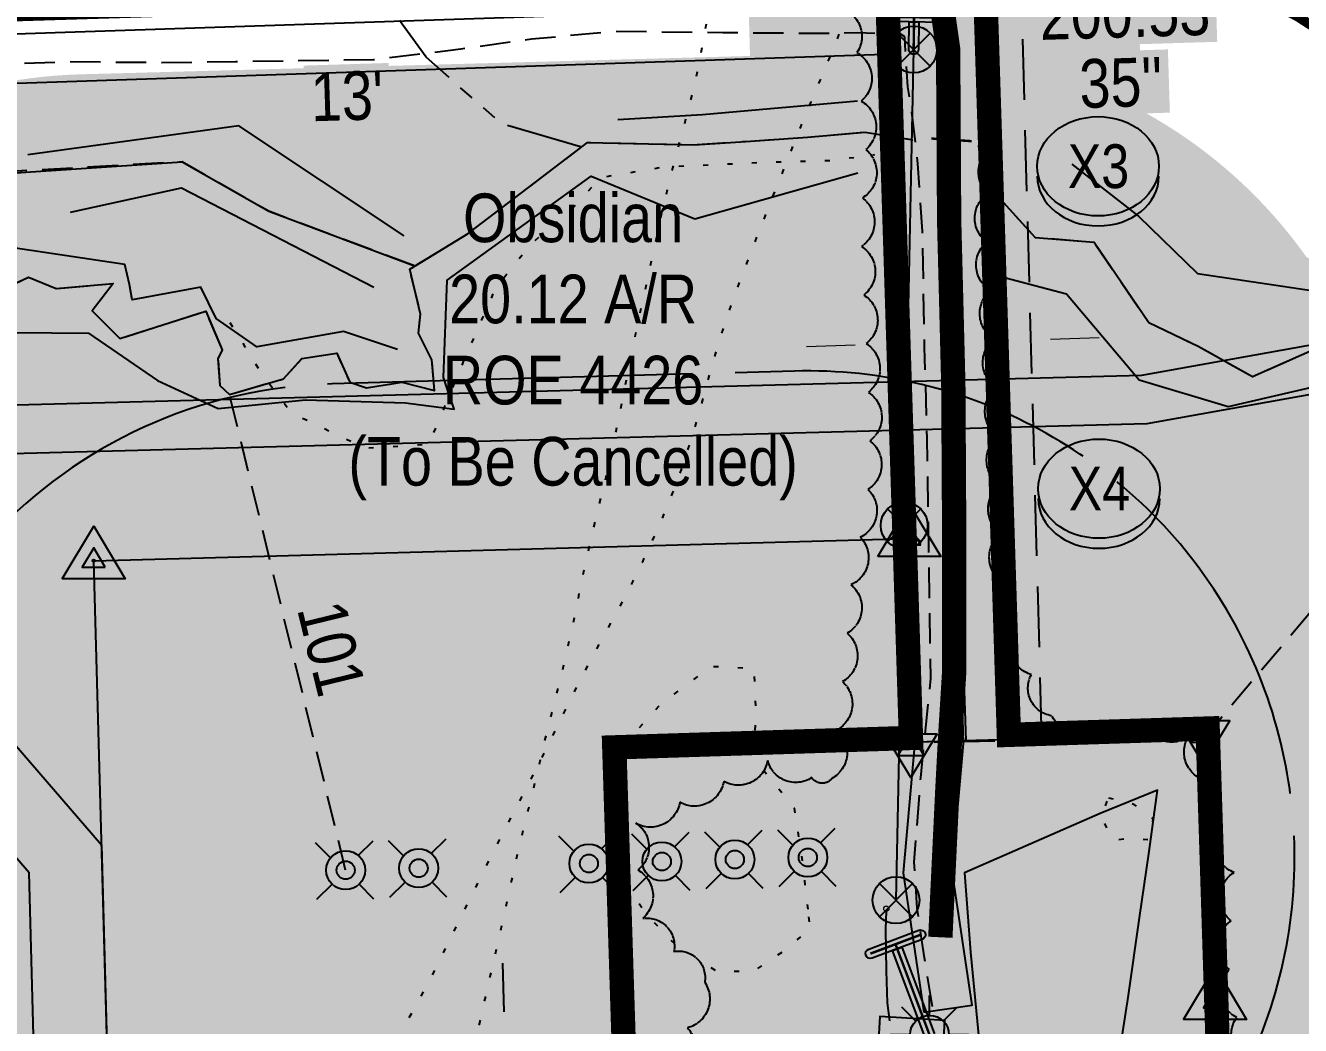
# Model space of a CAD drawing. Extents: x 647291 to 648963, y 5835206 to 5838613.
# Drawn here: x 648028.8 to 648290.7, y 5837483.9 to 5837689.3 of the extents above; entities that cross this region are included whole.
import ezdxf
from ezdxf.enums import TextEntityAlignment as Align

# ---------------------------------------------------------------- set-up
doc = ezdxf.new("R2010")
doc.units = 0
doc.header["$LTSCALE"] = 5
doc.header["$PDSIZE"] = 0.5
for name, pattern in [('0', [1, 1, 0]), ('CENTERLINEX3', [5, 2.5, -1, 0.5, -1]), ('foc-ACCESSROAD', [3.75, 2.5, -1.25]), ('foc-BUFFER', [16.75, 15, -1.75]), ('foc-DOT', [1, 0.2, -0.8]), ('foc-FLOWLINE', [3.75, 2.5, -1.25]), ('foc-TIELINE', [1.875, 1.25, -0.625]), ('foc-TOPO', [1, 0.2, -0.8]), ('foc-TOPO-ephemeral', [6.25, 3.125, -0.625, 0.625, -0.625, 0.625, -0.625]), ('UG_PIPE', [1.875, 1.25, -0.625])]:
    doc.linetypes.add(name, pattern=pattern)
doc.layers.get('Defpoints').update_dxf_attribs({"color": 9})
for name, color, linetype in [('AS-CABLE', 224, 'foc-CABLE'), ('AS-DRILL', 8, 'foc-DOT'), ('AS-FENCE', 48, 'foc-FENCE'), ('AS-PIPE-UG', 44, 'UG_PIPE'), ('AS-POWER', 104, 'foc-POWER'), ('AS-POWER-EXISTING-ANC', 72, 'Continuous'), ('AS-POWER-EXISTING-PP', 72, 'Continuous'), ('AS-ROADS', 254, 'Continuous'), ('AUX-BUFFER', 7, 'foc-BUFFER'), ('C-RW', 13, 'Continuous'), ('C-WS', 13, 'foc-ACCESSROAD'), ('C-WS-S', 8, 'Continuous'), ('F-EZE', 190, 'foc-FLOWLINE'), ('F-RW', 190, 'Continuous'), ('L-BD', 7, 'Continuous'), ('L-MON', 1, 'Continuous'), ('L-TIE', 7, 'foc-TIELINE'), ('P-BUFFER-H 30m', 51, 'Continuous'), ('P-CROSSINGS', 250, 'Continuous'), ('P-PROPOSED', 10, 'Continuous'), ('P-PROPOSED-H', 21, 'Continuous'), ('T-BUSH', 110, '0'), ('T-DRAW', 143, 'foc-TOPO-ephemeral'), ('T-LOW-AREA', 48, 'foc-TOPO'), ('T-TIE', 201, 'foc-TIELINE'), ('T-VEGETATION CHANGE', 104, 'foc-TOPO'), ('WATERCOURSE', 146, 'foc-TIELINE'), ('WATERCOURSE-BANKS', 144, 'Continuous')]:
    doc.layers.add(name, color=color, linetype=linetype)
for name, color, linetype, lineweight in [('AS-GENERAL', 48, 'Continuous', 18), ('C-AR-T', 13, 'Continuous', 9), ('T-TIE-T', 201, 'Continuous', 18)]:
    doc.layers.add(name, color=color, linetype=linetype, lineweight=lineweight)
doc.layers.add('AS-TRAPPER BOUNDARY', color=7, linetype='CENTERLINEX3', true_color=0xb85c00, transparency=0.6)
doc.styles.add('80CG', font='ARIALN.TTF', dxfattribs={"height": 10})
doc.styles.add('80L', font='ARIALN.TTF', dxfattribs={"height": 10})
doc.styles.add('Crossing', font='ARIALN.TTF', dxfattribs={"height": 10})
doc.styles.add('foc-LtypeFont', font='ARIALN.TTF', dxfattribs={"height": 7.349999999999999})
doc.linetypes.add('foc-CABLE', pattern='A,2,-1,["C",foc-LtypeFont,S=0.2,R=0,X=-0.625,Y=-0.75],-1.239999999999999,8', length=12.24)
doc.linetypes.add('foc-FENCE', pattern='A,10,-1,["X",foc-LtypeFont,S=0.2,R=0,X=-0.625,Y=-0.75],-1.239999999999999', length=12.24)
doc.linetypes.add('foc-POWER', pattern='A,6,-1,["P",foc-LtypeFont,S=0.2,R=0,X=-0.625,Y=-0.75],-1.239999999999999,4', length=12.24)
doc.linetypes.add('foc-TOPO-flowdirection-NOLINE', pattern='A,0,[">",foc-LtypeFont,S=0.3,R=0,X=0,Y=-0.945],-20,[">",foc-LtypeFont,S=0.3,R=0,X=0,Y=-0.945],0', length=20)
doc.dimstyles.new('Compass 5 000', dxfattribs={"dimscale": 5, "dimtxt": 9, "dimasz": 2, "dimexe": 0.2, "dimexo": 0.0625, "dimgap": 0.5, "dimtad": 0, "dimtih": 1, "dimtoh": 1, "dimzin": 0, "dimdsep": 46, "dimtxsty": '80CG', "dimcen": 0.1, "dimse1": 1, "dimse2": 1, "dimclrd": 256, "dimclrt": 256, "dimaunit": 1, "dimadec": 4, "dimazin": 0, "dimtfac": 0.06, "dimtofl": 0, "dimtmove": 0, "dimatfit": 1, "dimfxl": 0.2, "dimtolj": 1, "dimtzin": 0, "dimlwd": -1, "dimarcsym": 0})

# ---------------------------------------------------------------- blocks, each defined once
blk = doc.blocks.new('*D554')
at = {"layer": 'C-AR-T', "transparency": 16777216}
for p, q in [((648239.3169927583, 5837624.894316115), (648249.3119587306, 5837625.211578174)), ((648199.2136507959, 5837623.621348422), (648189.2152776157, 5837623.303978212))]:
    blk.add_line(p, q, dxfattribs=at)
for points in [[(648199.1607737863, 5837625.287176085), (648199.2665278055, 5837621.95552076), (648209.2086167681, 5837623.938610479)], [(648239.2641157487, 5837626.560143778), (648239.3698697679, 5837623.228488454), (648229.322026786, 5837624.577054058)]]:
    blk.add_solid(points, dxfattribs=at)
at = {"layer": 'Defpoints', "color": 0, "transparency": 16777216}
for p in [(648209.2086167681, 5837623.938610479), (648230.6258190223, 5837583.502621346), (648210.5124090044, 5837582.864177767)]:
    blk.add_point(p, dxfattribs=at)
at = {"layer": 'C-AR-T', "transparency": 16777216, "insert": (648141.2480197713, 5837623.303978213), "char_height": 10, "attachment_point": 5, "style": '80CG', "bg_fill": 1, "box_fill_scale": 1.1, "bg_fill_color": 51, "bg_fill_transparency": 0}
blk.add_mtext('\\A1;Obsidian\\P20.12 A/R\\PROE 4426\\P(To Be Cancelled)', dxfattribs=at)
blk = doc.blocks.new('*U524')
h = blk.add_hatch(color=255)
h.dxf.hatch_style = 1
edge = h.paths.add_edge_path()
edge.add_arc((1.099840746459354, -0.01871716933011297), 0.2, -90.97496960303079, 89.02503039696921, ccw=False)
edge.add_line((1.096437624762969, -0.2186882141409045), (-0.2033741665071758, -0.1965679231144074))
edge.add_line((-0.2033741665071757, -0.1965679231144074), (-1.103243868155738, -0.1812538754806786))
edge.add_arc((-1.099840746459354, 0.01871716933011297), 0.2, 89.02503039696921, 269.0250303969692, ccw=False)
edge.add_line((-1.096437624762969, 0.2186882141409045), (1.103243868155738, 0.1812538754806786))
h = blk.add_hatch(color=255)
h.dxf.hatch_style = 1
edge = h.paths.add_edge_path()
edge.add_arc((-0.0226065310250598, -1.328383769946282), 0.2, 179.0250303969693, 359.02503039696927, ccw=False)
edge.add_line((-0.2225775758358514, -1.324980648249898), (-0.2033741665071757, -0.1965679231144073))
edge.add_line((-0.2033741665071757, -0.1965679231144074), (0.1965679231144074, -0.2033741665071757))
edge.add_line((0.1965679231144074, -0.2033741665071757), (0.1773645137857318, -1.331786891642666))
at = {"color": 255}
blk.add_lwpolyline([(1.103243868155738, 0.1812538754806786, -0.9999999999999999), (1.096437624762969, -0.2186882141409045), (-0.2033741665071757, -0.1965679231144074), (-1.103243868155738, -0.1812538754806786, -0.9999999999999999), (-1.096437624762969, 0.2186882141409045)], format="xyb", close=True, dxfattribs=at)
at = {"color": 72, "const_width": 0.1, "flags": 128}
for points in [[(1.099840746459354, -0.01871716933011297), (-1.099840746459354, 0.01871716933011297)], [(-0.0226065310250598, -1.328383769946282), (0, 0)]]:
    blk.add_lwpolyline(points, dxfattribs=at)
at = {"color": 255, "flags": 128}
blk.add_lwpolyline([(0.1773645137857318, -1.331786891642666, -0.9999999999999999), (-0.2225775758358514, -1.324980648249898), (-0.2033741665071757, -0.1965679231144074), (0.1965679231144074, -0.2033741665071757)], format="xyb", close=True, dxfattribs=at)
blk = doc.blocks.new('*U525')
h = blk.add_hatch(color=255)
h.dxf.hatch_style = 1
edge = h.paths.add_edge_path()
edge.add_arc((1.029780195503545, 0.386720504949868), 0.2000000000000001, -69.41698794658402, 110.5830120534161, ccw=False)
edge.add_line((1.100093014585339, 0.1994877421310416), (-0.1169199437370321, -0.2575455819006206))
edge.add_line((-0.1169199437370322, -0.2575455819006205), (-0.9594673764217508, -0.5739532677686944))
edge.add_arc((-1.029780195503545, -0.386720504949868), 0.2000000000000001, 110.5830120534161, 290.58301205341604, ccw=False)
edge.add_line((-1.100093014585339, -0.1994877421310416), (0.9594673764217507, 0.5739532677686944))
h = blk.add_hatch(color=255)
h.dxf.hatch_style = 1
edge = h.paths.add_edge_path()
edge.add_arc((1.39920422947036, -3.725876405648982), 0.2000000000000001, -159.41698794658396, 20.583012053415985, ccw=False)
edge.add_line((1.211971466651533, -3.796189224730777), (-0.1169199437370321, -0.2575455819006205))
edge.add_line((-0.1169199437370322, -0.2575455819006205), (0.2575455819006205, -0.1169199437370322))
edge.add_line((0.2575455819006205, -0.1169199437370322), (1.586436992289186, -3.655563586567188))
at = {"color": 255}
blk.add_lwpolyline([(0.9594673764217508, 0.5739532677686944, -0.9999999999999999), (1.100093014585339, 0.1994877421310416), (-0.1169199437370322, -0.2575455819006205), (-0.9594673764217508, -0.5739532677686944, -0.9999999999999999), (-1.100093014585339, -0.1994877421310416)], format="xyb", close=True, dxfattribs=at)
at = {"color": 72, "const_width": 0.1, "flags": 128}
for points in [[(1.029780195503545, 0.386720504949868), (-1.029780195503545, -0.386720504949868)], [(1.39920422947036, -3.725876405648982), (0, 0)]]:
    blk.add_lwpolyline(points, dxfattribs=at)
at = {"color": 255, "flags": 128}
blk.add_lwpolyline([(1.586436992289186, -3.655563586567188, -0.9999999999999999), (1.211971466651533, -3.796189224730777), (-0.1169199437370322, -0.2575455819006205), (0.2575455819006205, -0.1169199437370322)], format="xyb", close=True, dxfattribs=at)
blk = doc.blocks.new('xing2')
h = blk.add_hatch(color=50)
h.dxf.hatch_style = 1
edge = h.paths.add_edge_path()
edge.add_ellipse((0, 0), major_axis=(-12.5, 0), ratio=0.8162973455633619, start_angle=0, end_angle=360)
h = blk.add_hatch(color=250)
h.dxf.hatch_style = 1
edge = h.paths.add_edge_path()
edge.add_ellipse((0, -2.047489049626165), major_axis=(-12.5, 0), ratio=0.8162973455633619, start_angle=0, end_angle=180)
edge.add_line((12.5, -2.047489049626165), (12.5, 0))
edge.add_ellipse((0, 0), major_axis=(-12.5, 0), ratio=0.8162973455633619, start_angle=0, end_angle=180, ccw=False)
edge.add_line((-12.5, 0), (-12.5, -2.047489049626165))
at = {"color": 250}
blk.add_ellipse((0, 0), major_axis=(-12.5, 0), ratio=0.8162973455633619, dxfattribs=at)
blk.add_ellipse((0, -2.047489049626165), major_axis=(-12.5, 0), ratio=0.8162973455633619, start_param=0, end_param=3.141592653589793, dxfattribs=at)
at = {"color": 250, "style": 'Crossing'}
blk.add_attdef('CROSSING', text='', height=9, dxfattribs=at).set_placement((0.08916442567715421, 0.0199513138486509), align=Align.MIDDLE_CENTER)
at = {"color": 250, "style": 'Crossing', "flags": 1}
for tag, p in [('OWNER', (0.08916442567715421, -12.49201765665748)), ('DESCRIPTION', (0.08916442567715421, -25.770021277247)), ('LOCATION', (0.08916442567715421, -39.30337514164421)), ('DWG_REF', (0.08916442567715421, -52.83672900604233))]:
    blk.add_attdef(tag, text='', height=9, dxfattribs=at).set_placement(p, align=Align.MIDDLE_CENTER)
blk = doc.blocks.new('GAS')
h = blk.add_hatch(color=255)
h.dxf.hatch_style = 1
edge = h.paths.add_edge_path()
edge.add_arc((0, 0), 0.9, 0, 360)
for p, q in [((0, 0.8077887887338874), (0, 1.615577579286764)), ((-0.5711929310346023, 0.5711929297831376), (-1.142385862069204, 1.142385861385264)), ((0.5711929310309642, 0.5711929297831376), (1.142385862065566, 1.142385861385264)), ((-0.8077887898725749, 0), (-1.615577579628734, 0)), ((1.615577579625096, 0), (0.8077887898689368, 0)), ((-0.5711929310346023, -0.5711929316021271), (-1.142385862069204, -1.142385863204253)), ((0, -0.8077887905528768), (0, -1.615577581105753)), ((1.142385862065566, -1.142385863204253), (0.5711929310309642, -0.5711929316021271))]:
    blk.add_line(p, q)
blk.add_circle((0, 0), 0.8000000000000003)
blk = doc.blocks.new('WC')
at = {"layer": 'L-MON'}
h = blk.add_hatch(color=255, dxfattribs=at)
h.dxf.hatch_style = 1
edge = h.paths.add_edge_path()
edge.add_arc((1e-16, -3.47e-14), 0.9, 0, 360)
at = {"layer": 'L-MON', "color": 240, "flags": 128}
for points in [[(-0.6221317521915455, 0.5029434191984639), (-1.231742929986921, 1.120400313844549)], [(0.5200624085104745, 0.6078939802747209), (1.126191209577769, 1.206321004927269)], [(-1.178786742863962, -1.184577638598091), (-0.5588098224687501, -0.5724784557627332)], [(1.15915571353878, -1.184577638598091), (0.5567817565693919, -0.5744511080601575)]]:
    blk.add_lwpolyline(points, dxfattribs=at)
at = {"layer": 'L-MON', "color": 240}
for radius in [0.8, 0.3730220647719884]:
    blk.add_circle((1e-16, -3.47e-14), radius, dxfattribs=at)
blk = doc.blocks.new('TRIA')
blk.add_hatch(color=255).paths.add_polyline_path([(-0.0414550714867801, 1.521379340009161), (-1.474693147280959, -0.867350786313807), (1.391783004306489, -0.867350786313807)])
blk = doc.blocks.new('Hybrid_EC')
at = {"color": 251}
for points in [[(-1.295999999999913, -0.7402857726185303), (-4.440892098500626e-16, 1.419714227381483), (1.295999999999912, -0.7402857726185303)], [(0.471380962103057, -0.2600000000000027), (5.551115123125783e-17, 0.525634936838484), (-0.4713809621030571, -0.2600000000000023)]]:
    blk.add_lwpolyline(points, close=True, dxfattribs=at)
at = {"layer": 'Defpoints'}
blk.add_circle((0, 0), 0.05, dxfattribs=at)
at = {"xscale": 1.2, "yscale": 1.2, "zscale": 1.2}
blk.add_blockref('TRIA', (0.04974608578413564, 0.06053517095805139), dxfattribs=at)
blk = doc.blocks.new('Hybrid_RC')
at = {"color": 13}
for points in [[(0.914179714052807, 0.3305968547447452), (-0.1658202859471204, -1.469403145255266), (-1.245820285947048, 0.3305968547447454)], [(-0.1658202859471202, 0.3305968547447453), (0.3741797140528433, -0.5694031452552605), (-0.7058202859470839, -0.5694031452552604)]]:
    blk.add_lwpolyline(points, close=True, dxfattribs=at)
at = {"rotation": 180}
blk.add_blockref('TRIA', (-0.2072753574339003, -0.336753931569073), dxfattribs=at)
blk = doc.blocks.new('*D576')
at = {"layer": 'C-RW', "transparency": 16777216}
for p, q in [((648127.079276473, 5837486.673042724), (648126.8049606974, 5837496.669279559)), ((648128.0400533451, 5837451.661738183), (648130.136678475, 5837375.259419341)), ((648130.136678475, 5837375.259419341), (648140.136678475, 5837375.259419341))]:
    blk.add_line(p, q, dxfattribs=at)
for points in [[(648128.7453159455, 5837486.71876202), (648125.4132370006, 5837486.627323428), (648127.3535922486, 5837476.676805889)], [(648129.7060928176, 5837451.707457479), (648126.3740138728, 5837451.616018888), (648127.7657375695, 5837461.657975018)]]:
    blk.add_solid(points, dxfattribs=at)
at = {"layer": 'Defpoints', "color": 0, "transparency": 16777216}
for p in [(648115.3115648287, 5837476.346349724), (648127.3535922486, 5837476.676805889), (648115.7237101498, 5837461.327518852)]:
    blk.add_point(p, dxfattribs=at)
at = {"layer": 'C-RW', "transparency": 16777216, "insert": (648179.2226266332, 5837375.259419341), "char_height": 10, "attachment_point": 5, "style": '80CG', "bg_fill": 1, "box_fill_scale": 1.1, "bg_fill_color": 51, "bg_fill_transparency": 0}
blk.add_mtext('\\A1;Obsidian \\P15.00 P/L R/W\\PPLA ______', dxfattribs=at)
blk = doc.blocks.new('POWERPOLE')
h = blk.add_hatch(color=255)
edge = h.paths.add_edge_path()
edge.add_arc((0, 0), 0.9600000000000002, 0, 360)
at = {"linetype": 'Continuous'}
for p, q in [((0.678822509938982, -0.678822509938982), (-0.678822509938982, 0.678822509938982)), ((-0.678822509938982, -0.678822509938982), (0.678822509938982, 0.678822509938982))]:
    blk.add_line(p, q, dxfattribs=at)
blk.add_circle((0, 0), 0.9600000000000002, dxfattribs=at)

msp = doc.modelspace()

# ---------------------------------------------------------------- hatches: boundary and pattern name
at = {"layer": 'P-BUFFER-H 30m'}
h = msp.add_hatch(color=256, dxfattribs=at)
h.dxf.hatch_style = 1
h.paths.add_polyline_path([(648372.6065241949, 5837507.726293475), (648371.5413259012, 5837546.535086865, 0.3477084386810926), (648291.941884762, 5837641.673483752, 0.1149714164174046), (648258.0229283222, 5837671.813810515), (648257.24368343, 5837700.204349802, 0.4152407393286234), (648226.3356720201, 5837729.358450581), (648206.2311789606, 5837728.736094601, 0.4131871309369993), (648177.1791057801, 5837697.936248771), (648177.5870355079, 5837683.073982641), (648040.0386014575, 5837679.298643479, 0.4142135623603012), (647942.8480355786, 5837576.622260747), (647946.1395256885, 5837456.70209157, 0.4142119704913927), (648048.8153652864, 5837359.511510774), (648072.0179963394, 5837360.148235164, 0.2483282664639007), (648155.8555530279, 5837318.675488494), (648277.6903516577, 5837322.01787641, 0.3314183029716994), (648371.4754427158, 5837395.935434811, 0.1010722180018452), (648381.8180686648, 5837434.583978147), (648383.0389881303, 5837454.901445383, 0.1023539394546149), (648377.2272479568, 5837494.987740974)])
h.paths.add_polyline_path([(648283.2478916668, 5837460.898102879), (648282.0269722004, 5837440.580635639), (648274.6750563676, 5837431.924748653), (648274.9487986284, 5837421.951387907), (648153.1140000001, 5837418.608999992), (648151.9329999989, 5837462.349999991), (648046.073, 5837459.444999992), (648042.7815098901, 5837579.365169174), (648210.3099862261, 5837583.963380857), (648207.1591480736, 5837698.759121297), (648227.2636411366, 5837699.381477278), (648231.564321172, 5837542.693089887), (648271.6078515903, 5837543.79217844), (648273.116451224, 5837488.828767568)], flags=16)
at = {"layer": 'P-PROPOSED-H'}
h = msp.add_hatch(color=256, dxfattribs=at)
h.dxf.hatch_style = 1
h.paths.add_polyline_path([(648231.564321172, 5837542.693089886), (648227.2636411366, 5837699.381477278), (648207.1591480736, 5837698.759121297), (648211.4578934021, 5837542.141221849)])
h = msp.add_hatch(color=256, dxfattribs=at)
h.dxf.hatch_style = 1
h.paths.add_polyline_path([(648210.3099862252, 5837583.963380857), (648211.4578934021, 5837542.141221849), (648271.6078515903, 5837543.79217844), (648273.116451224, 5837488.828767568), (648283.2478916668, 5837460.898102879), (648282.0269722004, 5837440.580635639), (648274.6750563676, 5837431.924748653), (648274.9487986284, 5837421.951387907), (648153.1140000001, 5837418.608999992), (648151.9329999989, 5837462.349999991), (648046.073, 5837459.444999992), (648042.7815098901, 5837579.365169174)])

# ---------------------------------------------------------------- linework, layer by layer
at = {"layer": 'AS-CABLE', "flags": 128}
msp.add_lwpolyline([(648205.5600000003, 5837507.336000002), (648205.4269999872, 5837503.669999966), (648205.555, 5837495.071), (648205.7830000003, 5837488.555000002), (648206.271, 5837484.827000001)], dxfattribs=at)
at = {"layer": 'AS-DRILL', "flags": 128}
for points in [[(648105.022552928, 5837411.657903118), (648106.8251367254, 5837410.942405504), (648106.8882907765, 5837412.154896842), (648106.2536996566, 5837415.257035489), (648105.1962527224, 5837416.145358543), (648103.8420766261, 5837415.603921549), (648103.8214543278, 5837415.623331402), (648103.8214543278, 5837415.623331402), (648103.828728551, 5837415.713496705), (648103.9026345786, 5837415.91589181), (648104.0725231752, 5837416.251223647), (648104.2986715356, 5837416.70826602), (648104.5397301118, 5837417.335965212), (648104.8362062388, 5837418.115293337), (648105.1799125893, 5837418.986113139), (648105.5693305997, 5837419.998359716), (648105.9926271933, 5837421.211784197), (648106.4710299405, 5837422.587069438), (648107.0151610237, 5837424.104278809), (648107.6053753927, 5837425.752907734), (648108.23122322, 5837427.542768294), (648108.8540977229, 5837429.432612412), (648109.4536167526, 5837431.431727379), (648110.0179438291, 5837433.599975896), (648110.5874846737, 5837435.928345275), (648111.1838693825, 5837438.357605025), (648111.8063909563, 5837440.917677917), (648112.4258070184, 5837443.577618961), (648113.1106358683, 5837446.389827176), (648113.8866528564, 5837449.494789144), (648114.6601659211, 5837452.679823307), (648115.4664126331, 5837456.10585233), (648116.2883456098, 5837459.672506566), (648117.1564277725, 5837463.37058263), (648118.0089867224, 5837466.918131678), (648118.9608417342, 5837470.818903637), (648119.9117851368, 5837474.749592481), (648120.7949395276, 5837478.608313026), (648121.6574769227, 5837482.486221123), (648122.5211559933, 5837486.324312743), (648123.357989582, 5837490.061514171), (648124.2305254645, 5837493.939838488), (648125.0942708021, 5837497.777821534), (648126.8714142776, 5837505.465428279), (648128.5474062643, 5837513.189922473), (648130.2900249831, 5837521.02653634), (648131.2150128586, 5837524.826421137), (648132.1426680218, 5837528.536331788), (648133.0684982978, 5837532.306187101), (648133.973400526, 5837536.1054617), (648134.8686666357, 5837539.894425024), (648135.7830342206, 5837543.713913779), (648136.7382685591, 5837547.504701582), (648137.7215587758, 5837551.356454109), (648138.7295318925, 5837555.388957352), (648139.6886208538, 5837559.379899803), (648140.536344373, 5837563.08738166), (648141.3782849973, 5837566.984928485), (648142.1623198796, 5837570.810473172), (648142.9715722185, 5837574.796970218), (648144.680539652, 5837582.752568391), (648146.5703234088, 5837590.683723582), (648147.5259128753, 5837594.464395549), (648148.4686829114, 5837598.334956038), (648149.294554435, 5837602.101775428), (648150.0771205405, 5837605.977370114), (648150.869085984, 5837609.873176669), (648151.6803827069, 5837613.789720002), (648152.4683901262, 5837617.815536151), (648154.0477463632, 5837625.757178259), (648155.7849345733, 5837633.773641163), (648157.5441892231, 5837641.720757985), (648159.1813906325, 5837649.404237552), (648161.0708832432, 5837657.345300045), (648162.0448668711, 5837661.176628802), (648163.0488675846, 5837665.008871078), (648164.0653021187, 5837668.761566351), (648165.0620268846, 5837672.503643762), (648166.000539534, 5837676.183839176), (648166.8271240323, 5837679.930647985), (648167.5073286388, 5837683.553003777), (648168.1860094073, 5837687.225406017), (648168.8950155091, 5837690.888601302), (648169.6642235476, 5837694.54372112), (648170.469228228, 5837698.009800844), (648171.4689823788, 5837701.6518984), (648172.5597042004, 5837705.266708586), (648173.7638427322, 5837709.095024949), (648174.9189937592, 5837712.891907105), (648176.026213375, 5837716.947367689), (648177.0698069548, 5837721.121115065), (648178.1425776618, 5837725.325583512), (648179.2588800906, 5837729.411488458), (648180.3461466774, 5837733.466343376), (648181.3058964862, 5837737.4373929), (648182.2501663927, 5837741.587971457), (648183.1465966711, 5837745.667187383), (648184.0221026619, 5837749.775711237), (648184.8810092256, 5837753.773637803), (648185.644482706, 5837757.618605264), (648186.3179676533, 5837761.460834656), (648186.9576122185, 5837765.432163998), (648187.5599690604, 5837769.312303547), (648188.1156133153, 5837773.410984159), (648188.5879928587, 5837777.61733504), (648189.0770003637, 5837781.604118258), (648189.7723499392, 5837785.717180353), (648190.6488219486, 5837789.795680108), (648191.6273458387, 5837793.807267199), (648192.6076920233, 5837797.758910164), (648192.7028441433, 5837798.142917499)], [(648106.6961059181, 5837401.133692613), (648106.6961059181, 5837401.133692613), (648106.6509110616, 5837401.302410514), (648106.0912986114, 5837403.256369481), (648105.3701943837, 5837405.255398963), (648104.6103963477, 5837406.552846141), (648102.4178092871, 5837409.237480017), (648099.2773490062, 5837412.82367829), (648096.0451413003, 5837416.467199541), (648092.9570877845, 5837419.974958209), (648089.3717400627, 5837423.387561054), (648086.7372594806, 5837425.468563162), (648082.9892792142, 5837427.975783594), (648082.601897656, 5837428.214134361), (648082.2838195511, 5837428.474629319), (648082.0829517839, 5837428.828743329), (648082.0577490164, 5837429.328234924), (648082.2170074021, 5837430.013222974), (648082.5118934688, 5837430.842705261), (648082.8940437825, 5837431.764673496), (648083.3131776276, 5837432.7879514), (648083.7701471178, 5837433.882286635), (648084.2655540934, 5837435.027883353), (648084.819415378, 5837436.225238621), (648085.4507637804, 5837437.504986713), (648086.120918041, 5837438.826100272), (648086.8283699546, 5837440.238180772), (648087.5923822667, 5837441.762073359), (648088.4030157186, 5837443.39747609), (648089.2209872308, 5837445.123157441), (648090.0755763665, 5837446.959933413), (648090.9657989758, 5837448.937941059), (648091.9124832845, 5837451.037665208), (648092.8581860606, 5837453.167415293), (648093.8220143694, 5837455.357605224), (648094.7716417088, 5837457.687622739), (648095.7451435218, 5837460.218402937), (648096.7920119669, 5837462.971487818), (648097.9335757035, 5837465.897544583), (648099.202356976, 5837468.917414114), (648100.6104825609, 5837471.961669855), (648102.1464304392, 5837475.079831247), (648103.8080730408, 5837478.341852224), (648105.5750280275, 5837481.757020217), (648107.4786575282, 5837485.286548994), (648109.4797835273, 5837488.89908044), (648111.5172869426, 5837492.632718748), (648113.5286250247, 5837496.565710115), (648115.5445647821, 5837500.678841853), (648117.6076624354, 5837504.883464089), (648119.803857275, 5837509.322227465), (648122.0562348985, 5837513.882811625), (648124.3283843646, 5837518.454016926), (648126.6131404741, 5837522.935440257), (648128.9107636324, 5837527.327423505), (648131.169814154, 5837531.668030933), (648133.4083736865, 5837536.028053421), (648135.6062939401, 5837540.406878024), (648137.8105698394, 5837544.905896884), (648140.0526686511, 5837549.476197197), (648142.3454043885, 5837554.028001926), (648144.6317793104, 5837558.459503517), (648146.9423510191, 5837562.751705753), (648149.2557229579, 5837566.953939089), (648151.4815325475, 5837571.073473128), (648153.5588955691, 5837575.138511416), (648155.5473097576, 5837579.170900533), (648157.4832590412, 5837583.281620158), (648159.364916399, 5837587.53072581), (648161.1830162447, 5837591.898009805), (648162.9063246498, 5837596.422484652), (648164.5069506866, 5837601.033283264), (648165.9493657433, 5837605.579158266), (648167.2462731538, 5837609.980681387), (648168.424322856, 5837614.338403607), (648169.6115238114, 5837618.726682802), (648170.8874363803, 5837623.157401598), (648172.3105656275, 5837627.68276668), (648173.9010963978, 5837632.29326249), (648175.6195777818, 5837636.977670367), (648177.407896973, 5837641.664203856), (648179.2071999696, 5837646.32101698), (648181.0168100607, 5837650.968125897), (648182.8563676823, 5837655.616147076), (648184.7078159607, 5837660.204642335), (648186.5109888475, 5837664.731558384), (648188.3048319505, 5837669.238043036), (648190.1508279723, 5837673.676208341), (648191.9991859694, 5837678.034409648), (648193.8100162925, 5837682.311432875), (648195.5027277555, 5837686.524862636), (648197.0255330878, 5837690.733122926), (648198.3969289486, 5837694.986646279), (648199.7000961188, 5837699.178316641), (648202.5587541739, 5837708.149299224)]]:
    msp.add_lwpolyline(points, dxfattribs=at)
at = {"layer": 'AS-FENCE', "flags": 128}
for points in [[(648225.7709999871, 5837469.158000002), (648226.225, 5837461.348999898), (648238.8359999872, 5837465.225000001), (648250.694, 5837469.387000002), (648252.1069999872, 5837470.120999898), (648252.446, 5837471.542000002), (648255.253, 5837489.653999898), (648257.5579999891, 5837506.002999897), (648259.556, 5837519.623), (648261.285, 5837532.233), (648249.5299999872, 5837527.400000002), (648236.3699999894, 5837521.692000002), (648221.6159999872, 5837515.216000002), (648222.849, 5837498.939999955)], [(648217.2439999871, 5837478.918000001), (648217.6170000002, 5837484.899), (648204.2679999872, 5837485.727), (648203.8850000002, 5837479.679999897)]]:
    msp.add_lwpolyline(points, close=True, dxfattribs=at)
at = {"layer": 'AS-GENERAL', "const_width": 0.4998555499999631, "flags": 128}
msp.add_lwpolyline([(648223.1290000002, 5837665.569), (648214.8329999872, 5837666.111999897)], dxfattribs=at)
at = {"layer": 'AS-GENERAL'}
msp.add_circle((648205.5800000002, 5837507.871000002), 0.5353737013054851, dxfattribs=at)
at = {"layer": 'AS-PIPE-UG', "flags": 128}
msp.add_lwpolyline([(648215.0619999872, 5837487.753999897), (648213.4140000002, 5837497.764000002), (648211.92, 5837507.981), (648211.3010000002, 5837517.409000002), (648212.6520000002, 5837534.780000002), (648214.7310000003, 5837555.195000002), (648213.979, 5837604.623000002), (648213.4619999873, 5837623.234), (648213.0070000002, 5837647.034), (648212.0469999872, 5837660.965), (648210.8540000003, 5837671.546999898), (648210.0339999872, 5837676.742), (648209.5430000002, 5837683.389999971), (648209.363, 5837687.023), (648208.436, 5837687.653), (648207.316, 5837687.735999897), (648205.8229999872, 5837687.673), (648203.542, 5837687.686000002), (648199.668, 5837687.803999897), (648191.225, 5837687.663999897), (648172.0230000003, 5837687.853000002), (648149.9130000002, 5837688.091000002), (648132.7130000002, 5837686.512), (648118.1729999871, 5837684.452), (648100.2319999872, 5837682.279), (648071.9350000003, 5837681.854999898), (648056.77, 5837681.668000001), (648037.3209999872, 5837681.847999898), (648020.263, 5837681.271999897), (647988.3830000003, 5837680.658), (647966.7830000003, 5837679.898000002), (647950.1549999872, 5837679.613999898), (647926.744, 5837678.927000002)], dxfattribs=at)
at = {"layer": 'AS-POWER', "flags": 128}
msp.add_lwpolyline([(647925.9029999872, 5837707.077), (648062.619, 5837710.779999898), (648211.21, 5837715.570999898), (648211.1920000003, 5837684.400000002), (648207.565, 5837509.621000002)], dxfattribs=at)
at = {"layer": 'AS-ROADS', "const_width": 4.998555499999692, "flags": 128}
msp.add_lwpolyline([(648216.682, 5837501.997999948), (648218.1270000002, 5837532.373999897), (648218.6880000002, 5837542.942000002), (648219.533, 5837556.594000001), (648219.534, 5837584.147000002), (648219.3479999923, 5837615.535999898), (648218.4919999872, 5837649.292), (648218.2799999937, 5837684.503), (648216.6769999872, 5837695.751), (648207.2339999872, 5837704.991000002), (648199.1810000002, 5837707.782), (648174.7340000003, 5837707.805000002), (648149.6339999872, 5837706.927999898), (648140.3119999872, 5837706.488999898), (648113.5919999871, 5837705.626999898), (648083.7799999872, 5837704.590000002), (648049.2799999872, 5837703.793000001), (648010.955, 5837702.834), (647983.2879999871, 5837702.050000002), (647951.522, 5837701.093000002), (647923.8419999871, 5837700.511)], dxfattribs=at)
at = {"layer": 'AS-TRAPPER BOUNDARY', "color": 52, "true_color": 0xbadd22, "const_width": 4.998529999999908, "flags": 128}
msp.add_lwpolyline([(647627.8628365952, 5836713.762184262), (647625.5463621543, 5836813.740747051), (647607.2899646839, 5837600.036695024), (647605.9801104567, 5837664.418876943), (647605.7467233735, 5837674.479785452), (647605.6263849188, 5837679.660600087), (648011.9485603475, 5837692.222611032), (648111.8084892743, 5837695.30772519), (648205.7121124098, 5837698.492452545), (648205.8762247137, 5837693.315760673), (648206.1959230448, 5837683.254538469), (648210.649483815, 5837542.950373861), (648149.7120915741, 5837541.01582326), (648152.1916712738, 5837462.903719717), (648153.5809756467, 5837419.140353383), (648167.6452509591, 5837419.586715464), (648275.4572684766, 5837423.008612018), (648271.5882872128, 5837544.88492998), (648236.764486164, 5837543.778911564), (648230.7630026155, 5837543.588337486), (648225.8258949165, 5837699.114617397), (648507.1036873476, 5837707.571467085)], dxfattribs=at)
at = {"layer": 'AUX-BUFFER', "color": 251, "linetype": 'foc-BUFFER', "const_width": 1.999422199999992, "flags": 128}
msp.add_lwpolyline([(648332.8831001027, 5837379.068393933, 0.2022776287062884), (648389.335236919, 5837523.86957892, 0.4142135623730951), (648183.9835281486, 5837718.251827041), (648089.0467133912, 5837715.64658013, 0.4142135623730949), (647894.6644652764, 5837510.294871366, 0.414213562373095), (648100.0161740468, 5837315.91262325), (648194.9529888036, 5837318.517870156, 0.05400237833935767), (648237.6230577901, 5837324.328138736, 0.05400237833935767)], format="xyb", dxfattribs=at)
at = {"layer": 'AUX-BUFFER', "color": 251, "linetype": 'foc-BUFFER', "flags": 128}
msp.add_lwpolyline([(648192.2106236396, 5837418.451359377, 0.9999999999999999), (648186.7258933126, 5837618.31833782), (648091.7890785552, 5837615.713090914, 0.9999999999999999), (648097.2738088828, 5837415.846112471)], format="xyb", close=True, dxfattribs=at)
at = {"layer": 'C-RW'}
msp.add_lwpolyline([(648207.2802750259, 5837683.520053994), (648206.9438987905, 5837693.571520755), (647606.8206428015, 5837673.488163153), (647607.0503044258, 5837663.433125147)], close=True, dxfattribs=at)
at = {"layer": 'C-RW', "flags": 128}
for points in [[(648012.4494984337, 5837693.641306444), (648016.8737584039, 5837552.836692424), (648044.3842569065, 5837520.983844653), (648049.3537465179, 5837334.357541689), (648091.7952781545, 5837118.215480573), (648121.3371733081, 5836928.64333641), (648194.9332138527, 5836808.732879776), (648177.6424951827, 5836808.237373549), (648106.9834433731, 5836923.362577372), (648077.0238203872, 5837115.615306525), (648034.3968558003, 5837332.70172238), (648029.5363970438, 5837515.233434971), (648002.0523382252, 5837547.055669636), (647997.4614800996, 5837693.1623658)], [(648206.9438987906, 5837693.571520755), (648212.0110809556, 5837542.155909893), (648222.0046108342, 5837542.430151326), (648216.9354164373, 5837693.905890707)]]:
    msp.add_lwpolyline(points, close=True, dxfattribs=at)
at = {"layer": 'C-RW'}
msp.add_lwpolyline([(648213.3200822388, 5837486.589333424), (648223.2092713426, 5837488.073900302), (648219.0839741977, 5837515.553863607), (648221.4703392299, 5837541.824988892), (648217.2980253779, 5837693.836560039), (648207.3017900356, 5837693.562189921), (648211.4578934021, 5837542.141221849), (648209.0160820477, 5837515.259696567), (648213.3200822388, 5837486.589333424)], dxfattribs=at)
at = {"layer": 'C-WS', "flags": 128}
msp.add_lwpolyline([(648153.1333231489, 5837418.60948022), (648149.7897941848, 5837540.449747872), (648271.6369488311, 5837543.47792259), (648274.980477819, 5837421.63765494)], close=True, dxfattribs=at)
at = {"layer": 'F-EZE'}
msp.add_lwpolyline([(648227.266597257, 5837699.381568803), (648231.5664424453, 5837542.692546254), (648237.5624517982, 5837542.85708817), (648233.2620288744, 5837699.567163769)], close=True, dxfattribs=at)
at = {"layer": 'F-RW', "flags": 128}
msp.add_lwpolyline([(648509.2586359319, 5837616.102810024), (648397.5260000003, 5837632.296), (648259.1080000002, 5837607.477000007), (647608.7400388849, 5837590.302926732), (647608.5065977761, 5837600.357361753), (648258.0819311672, 5837617.510504443), (648397.3553868831, 5837642.48289168), (648509.0184009457, 5837626.299791864)], dxfattribs=at)
at = {"layer": 'L-TIE'}
msp.add_line((648407.5360000002, 5837704.962), (648271.6094183337, 5837543.791401771), dxfattribs=at)
at = {"layer": 'P-PROPOSED', "flags": 128}
for points in [[(648231.564321172, 5837542.693089886), (648227.2636411366, 5837699.381477278), (648207.1591480736, 5837698.759121297), (648211.4578934021, 5837542.141221849)], [(648210.3099862252, 5837583.963380857), (648211.4578934021, 5837542.141221849), (648271.6078515903, 5837543.79217844), (648273.116451224, 5837488.828767568), (648283.2478916668, 5837460.898102879), (648282.0269722004, 5837440.580635639), (648274.6750563676, 5837431.924748653), (648274.9487986284, 5837421.951387907), (648153.1140000001, 5837418.608999992), (648151.9329999989, 5837462.349999991), (648046.073, 5837459.444999992), (648042.7815098901, 5837579.365169174)]]:
    msp.add_lwpolyline(points, close=True, dxfattribs=at)
at = {"layer": 'T-BUSH', "flags": 128}
msp.add_lwpolyline([(647928.590890383, 5837690.731878317, -0.52056705), (647938.5846293214, 5837690.991512826, -0.52056705), (647948.5783682845, 5837691.251147436, -0.52056705), (647958.5737260327, 5837691.40500628, -0.52056705), (647968.5707297839, 5837691.451310649, -0.52056705), (647978.5677335475, 5837691.497615017, -0.52056705), (647988.5607769602, 5837691.755569589, -0.52056705), (647998.552514884, 5837692.083291058, -0.52056705), (648008.5466559806, 5837692.315519618, -0.52056705), (648018.5422303758, 5837692.490793393, -0.52056705), (648028.5378162141, 5837692.66531579, -0.52056705), (648038.5340917959, 5837692.794555234, -0.52056705), (648048.5303673656, 5837692.923794605, -0.52056705), (648058.5162986132, 5837693.35933848, -0.52056705), (648068.4997714917, 5837693.876297399, -0.52056705), (648078.4913321856, 5837694.209378836, -0.52056705), (648088.4828928796, 5837694.542460271, -0.52056705), (648098.4522015674, 5837695.270752132, -0.52056705), (648108.4180019547, 5837696.061353737, -0.52056705), (648117.9792892769, 5837694.372488623, -0.52056705), (648127.9741968224, 5837694.582373115, -0.52056705), (648137.96963978, 5837694.763397228, -0.52056705), (648147.9654544436, 5837694.92438658, -0.52056705), (648157.9592329643, 5837695.179729005, -0.52056705), (648167.9132564681, 5837696.003911621, -0.52056705), (648177.8425995175, 5837696.945178495, -0.52056705), (648187.7946333425, 5837696.119895924, -0.52056705), (648196.009540672, 5837692.948017783, -0.52056705), (648199.5363977442, 5837683.757845347, -0.52056705), (648200.446842593, 5837673.802278235, -0.52056705), (648201.3572874543, 5837663.846711025, -0.52056705), (648200.6802998192, 5837653.904121271, -0.52056705), (648200.4646192938, 5837643.940025059, -0.52056705), (648200.9627055546, 5837633.95532995, -0.52056705), (648201.4580393152, 5837623.970506481, -0.52056705), (648201.8898814395, 5837613.982727013, -0.52056705), (648202.2174019032, 5837603.991848475, -0.52056705), (648201.8203369356, 5837594.012772128, -0.52056705), (648200.2485115007, 5837584.191832694, -0.52056705), (648198.3288021801, 5837574.433928149, -0.52056705), (648197.5688775257, 5837564.465741635, -0.52056705), (648196.5571673978, 5837554.521579386, -0.52056705), (648195.4309828271, 5837544.588176752, -0.52056705), (648194.4177525254, 5837534.642544813, -0.52056705), (648190.2675896212, 5837534.808256443, -0.52056705), (648181.2157189916, 5837538.34466202, -0.52056705), (648172.1951756402, 5837534.035134668, -0.52056705), (648163.1746322889, 5837529.725607318, -0.52056705), (648154.1540889374, 5837525.416079966, -0.52056705), (648154.5361824781, 5837515.838948919, -0.52056705), (648155.5719103817, 5837505.895634779, -0.52056705), (648161.9430074184, 5837499.072381497, -0.52056705), (648168.2847675552, 5837492.741177042, -0.52056705), (648164.730440579, 5837483.397249098, -0.52056705), (648162.5735337659, 5837473.665012172, -0.52056705), (648165.4380422973, 5837466.066767681, -0.52056705), (648174.245762053, 5837461.337465331, -0.52056705), (648183.0549256625, 5837456.610852903, -0.52056705), (648186.9481806045, 5837449.689506181, -0.52056705), (648180.9684228025, 5837445.524508352, -0.52056705), (648174.9228822344, 5837453.363736023, -0.52056705), (648168.647151704, 5837461.077420748, -0.52056705), (648160.3954913345, 5837465.223210774, -0.52056705), (648150.4271966339, 5837464.464706254, -0.52056705), (648140.4589019332, 5837463.706201834, -0.52056705), (648130.4720743971, 5837463.579112342, -0.52056705), (648120.9724049646, 5837465.688565807, -0.52056705), (648111.0141673986, 5837465.541826677, -0.52056705), (648101.0393604185, 5837464.891996064, -0.52056705), (648091.317107998, 5837465.738139805, -0.52056705), (648081.9256127838, 5837467.656435935, -0.52056705), (648072.0405092774, 5837466.164136615, -0.52056705), (648062.3791163384, 5837463.697465048, -0.52056705), (648052.6010311685, 5837462.478522714, -0.52056705), (648042.6111032043, 5837462.85742579, -0.52056705), (648041.8010612807, 5837454.184586099, -0.52056705), (648042.320350782, 5837444.200971186, -0.52056705), (648042.7516045909, 5837434.216681316, -0.52056705), (648042.3854522806, 5837424.226277879, -0.52056705), (648042.3340235295, 5837414.239170723, -0.52056705), (648042.9093430429, 5837404.258627861, -0.52056705), (648043.4846625562, 5837394.278085002, -0.52056705), (648044.4319263485, 5837384.330779339, -0.52056705), (648045.5502556973, 5837374.398480161, -0.52056705), (648046.1400275903, 5837364.420248248, -0.52056705), (648046.152868053, 5837354.423145493, -0.52056705), (648046.405411763, 5837344.42977306, -0.52056705), (648046.7036568123, 5837334.437111841, -0.52056705), (648051.4325385911, 5837329.339646314, -0.52056705), (648061.405369987, 5837330.035966774, -0.52056705), (648071.3777407436, 5837330.738842106, -0.52056705), (648081.3551895937, 5837331.358995009, -0.52056705), (648091.3385171058, 5837331.883781148, -0.52056705), (648101.3167499531, 5837332.488932442, -0.52056705), (648111.2864273248, 5837333.229041519, -0.52056705), (648121.2577359517, 5837333.945396999, -0.52056705), (648131.234993056, 5837334.575134456, -0.52056705), (648141.2112668816, 5837335.220082333, -0.52056705), (648151.1865630026, 5837335.880154886, -0.52056705), (648161.1470809748, 5837336.733858177, -0.52056705), (648168.4433633848, 5837340.248185431, -0.52056705), (648169.264570358, 5837350.211510451, -0.52056705), (648169.9317967175, 5837360.183465253, -0.52056705), (648170.2289907087, 5837370.176157787, -0.52056705), (648170.4535012095, 5837380.170280808, -0.52056705), (648170.5497183576, 5837390.166928775, -0.52056705), (648170.9088778605, 5837400.153433912, -0.52056705), (648171.5830217379, 5837410.127789048, -0.52056705), (648173.311269241, 5837419.617058491, -0.52056705), (648181.6027073623, 5837425.202242663, -0.52056705), (648191.4146352985, 5837424.891730497, -0.52056705), (648201.1613725895, 5837422.668368114, -0.52056705), (648210.7910842028, 5837420.023838666, -0.52056705), (648217.3034521973, 5837414.25257856, -0.52056705), (648227.2877936454, 5837413.747450314, -0.52056705), (648232.8617446399, 5837421.909346646, -0.52056705), (648241.3130852163, 5837425.782645097, -0.52056705), (648251.1737580326, 5837427.428658451, -0.52056705), (648260.7196131345, 5837425.08298697, -0.52056705), (648269.9259446871, 5837422.975555773, -0.52056705), (648276.6904819389, 5837430.336483884, -0.52056705), (648283.4550191907, 5837437.697412195, -0.52056705), (648285.4251497283, 5837447.094500963, -0.52056705), (648286.0248392095, 5837457.073609183, -0.52056705), (648284.3361853573, 5837466.722995157, -0.52056705), (648280.9436451817, 5837476.126871891, -0.52056705), (648277.551104994, 5837485.530748826, -0.52056705), (648276.0800956588, 5837495.379207847, -0.52056705), (648276.4190836293, 5837505.353329107, -0.52056705), (648277.0000496019, 5837515.333544872, -0.52056705), (648274.6663933765, 5837524.845205683, -0.52056705), (648271.1308029887, 5837534.19340788, -0.52056705), (648267.9189533584, 5837543.660522031, -0.52056705), (648259.3548156909, 5837545.127618401, -0.52056705), (648249.4300190008, 5837546.317345824, -0.52056705), (648239.5056083525, 5837547.520799871, -0.52056705), (648235.3946022189, 5837555.973089471, -0.52056705), (648232.0646746185, 5837565.399319289, -0.52056705), (648229.4610580456, 5837574.959227174, -0.52056705), (648229.2166590141, 5837584.953350299, -0.52056705), (648228.9516536777, 5837594.946874431, -0.52056705), (648228.6150828418, 5837604.938318292, -0.52056705), (648228.2785120308, 5837614.929762054, -0.52056705), (648227.7425298623, 5837624.911194262, -0.52056705), (648227.041343953, 5837634.88351933, -0.52056705), (648226.2472824722, 5837644.849044541, -0.52056705), (648226.4480489148, 5837654.782399625, -0.52056705), (648227.8842980636, 5837664.675802311, -0.52056705), (648228.0943555186, 5837674.637439007, -0.52056705), (648227.7646515003, 5837684.629111721, -0.52056705), (648226.1270617337, 5837694.462081418, -0.52056705), (648231.2868997994, 5837702.641486222, -0.52056705), (648241.1066152217, 5837703.472392707, -0.52056705), (648251.0900057404, 5837703.995978615, -0.52056705), (648261.0733962591, 5837704.519564421, -0.52056705), (648271.0640858121, 5837704.746971679, -0.52056705), (648281.0611481796, 5837704.715784834, -0.52056705), (648286.4796439337, 5837704.69888129, -0.52056705)], format="xyb", dxfattribs=at)
at = {"layer": 'T-DRAW', "flags": 128}
msp.add_lwpolyline([(648142.7888691673, 5837664.412664538), (648126.5969648192, 5837669.096374736), (648111.0427819763, 5837682.814299888), (648100.6733267462, 5837697.180315992)], dxfattribs=at)
at = {"layer": 'T-LOW-AREA', "flags": 128}
msp.add_lwpolyline([(648189.5109999873, 5837507.766999898), (648188.3230000002, 5837518.182000002), (648186.7189999872, 5837528.525999897), (648178.3269999872, 5837538.737000002), (648178.8339999872, 5837547.663999897), (648178.437, 5837557.193000002), (648169.5520000003, 5837557.623000002), (648159.517, 5837550.161000002), (648152.857, 5837542.891000002), (648148.6300000002, 5837533.211999898), (648149.155, 5837523.583000001), (648151.1270000002, 5837515.013999898), (648155.7929999871, 5837507.374999971), (648161.59, 5837501.095999897), (648170.6069999944, 5837495.073000002), (648178.432, 5837495.059000002), (648184.4810000003, 5837499.173000002), (648189.9470000003, 5837503.622), (648189.5109999873, 5837507.766999898)], dxfattribs=at)
msp.add_lwpolyline([(648251.1967913491, 5837530.67401191), (648256.252, 5837529.434999897), (648260.3480000002, 5837526.339), (648259.5909999872, 5837522.014), (648255.9560000002, 5837522.307999898), (648252.189, 5837521.936999897), (648249.7269999933, 5837526.734)], close=True, dxfattribs=at)
at = {"layer": 'T-TIE'}
msp.add_line((648094.531443719, 5837515.779601693), (648070.6822903898, 5837613.530740089), dxfattribs=at)
at = {"layer": 'T-VEGETATION CHANGE', "flags": 128}
msp.add_lwpolyline([(648070.7599999933, 5837628.304000001), (648077.093, 5837618.101000002), (648083.3189999872, 5837609.831), (648098.4799999872, 5837602.506), (648111.69, 5837603.329000002), (648119.1009999872, 5837621.122000002), (648125.4320000003, 5837635.493), (648132.368, 5837644.241000002), (648140.82, 5837651.429000001), (648146.8660000003, 5837658.108), (648159.9099999872, 5837660.277999957), (648180.9620000003, 5837661.262999898), (648194.2749999872, 5837661.633), (648203.2180000002, 5837662.803000002)], dxfattribs=at)
at = {"layer": 'WATERCOURSE', "flags": 128}
for points in [[(647875.4350341498, 5837566.501260159), (647881.1721153045, 5837569.832468571), (647886.9091964593, 5837581.676765149), (647894.6820160892, 5837586.118376264), (647902.8249699865, 5837589.634651812), (647904.3055070589, 5837592.595726054), (647907.4516483243, 5837599.998411315), (647918.3706092441, 5837599.81334428), (647921.88688479, 5837602.589351193), (647936.1370541108, 5837602.589351192), (647943.5397394585, 5837600.368545684), (647945.760545068, 5837606.105626738), (647947.796283541, 5837614.618715006), (647954.5623379609, 5837615.188721776), (647959.6553854892, 5837619.33422558), (647972.920997669, 5837619.689554476), (647981.2120052607, 5837619.334225581), (647991.5165432958, 5837623.835058281), (647999.5706649569, 5837625.967031564), (648006.2883709705, 5837630.105144624), (648009.2962537743, 5837632.967484712), (648010.4605954936, 5837635.684282084), (648011.818994179, 5837637.479308917), (648014.0506491619, 5837636.266452849), (648015.5060763385, 5837631.851657121), (648017.5921885938, 5837628.795260177), (648022.5406409488, 5837630.056630384), (648024.966352889, 5837635.538739367), (648029.3811486178, 5837637.624851633), (648035.0573145678, 5837635.296168073), (648046.7977603395, 5837636.314967187), (648042.4799931011, 5837630.687315488), (648048.1561590258, 5837625.011149473), (648065.7850205567, 5837630.647897572), (648069.1961779703, 5837622.68853029), (648068.2915087021, 5837620.858330717), (648068.664098057, 5837615.362637702), (648070.6822903898, 5837613.530740089), (648081.7978727672, 5837616.72879861), (648085.5548154181, 5837620.920428941), (648092.7271604917, 5837621.97609871), (648095.366335082, 5837616.045718229), (648098.8127866054, 5837614.865851943), (648106.078279005, 5837616.045718228), (648112.7538382495, 5837614.338017022), (648112.2260033442, 5837620.672036041), (648109.4781568581, 5837626.126976947), (648109.9147850077, 5837630.008116049), (648107.7043549906, 5837639.289496456), (648119.6813077016, 5837646.566632275), (648144.1895261807, 5837665.290096302), (648166.219917815, 5837664.81632444), (648176.7613417691, 5837665.526982235), (648189.4140978018, 5837666.376330011), (648201.2127606744, 5837667.431999946), (648211.0553294495, 5837665.817446078)], [(648224.3659385613, 5837664.683668317), (648229.1415589539, 5837662.636973872), (648228.9141484599, 5837653.767964596), (648236.1912842643, 5837645.808597195), (648248.2440404738, 5837644.82315182), (648259.4841831714, 5837628.310117797), (648269.6236590766, 5837623.458693919), (648280.8304482356, 5837617.200357116), (648300.9153430782, 5837626.126976952), (648314.4508157112, 5837627.824975409), (648332.5466267768, 5837621.809209802), (648357.0948315996, 5837623.167608486)], [(648108.6756081732, 5837639.986894369), (648078.7462495392, 5837651.165858302), (648060.9237483476, 5837661.319283321), (647990.8773309279, 5837657.353452326)]]:
    msp.add_lwpolyline(points, dxfattribs=at)
at = {"layer": 'WATERCOURSE', "linetype": 'foc-TOPO-flowdirection-NOLINE', "flags": 128}
for points in [[(647875.4350341498, 5837566.501260159), (647881.1721153045, 5837569.832468571), (647886.9091964593, 5837581.676765149), (647894.6820160892, 5837586.118376264), (647902.8249699865, 5837589.634651812), (647904.3055070589, 5837592.595726054), (647907.4516483243, 5837599.998411315), (647918.3706092441, 5837599.81334428), (647921.88688479, 5837602.589351193), (647936.1370541108, 5837602.589351192), (647943.5397394585, 5837600.368545684), (647945.760545068, 5837606.105626738), (647947.796283541, 5837614.618715006), (647954.5623379609, 5837615.188721776), (647959.6553854892, 5837619.33422558), (647972.920997669, 5837619.689554476), (647981.2120052607, 5837619.334225581), (647991.5165432958, 5837623.835058281), (647999.5706649569, 5837625.967031564), (648006.2883709705, 5837630.105144624), (648009.2962537743, 5837632.967484712), (648010.4605954936, 5837635.684282084), (648011.818994179, 5837637.479308917), (648014.0506491619, 5837636.266452849), (648015.5060763385, 5837631.851657121), (648017.5921885938, 5837628.795260177), (648022.5406409488, 5837630.056630384), (648024.966352889, 5837635.538739367), (648029.3811486178, 5837637.624851633), (648035.0573145678, 5837635.296168073), (648046.7977603395, 5837636.314967187), (648042.4799931011, 5837630.687315488), (648048.1561590258, 5837625.011149473), (648065.7850205567, 5837630.647897572), (648069.1961779703, 5837622.68853029), (648068.2915087021, 5837620.858330717), (648068.664098057, 5837615.362637702), (648070.6822903898, 5837613.530740089), (648081.7978727672, 5837616.72879861), (648085.5548154181, 5837620.920428941), (648092.7271604917, 5837621.97609871), (648095.366335082, 5837616.045718229), (648098.8127866054, 5837614.865851943), (648106.078279005, 5837616.045718228), (648112.7538382495, 5837614.338017022), (648112.2260033442, 5837620.672036041), (648109.4781568581, 5837626.126976947), (648109.9147850077, 5837630.008116049), (648107.7043549906, 5837639.289496456), (648119.6813077016, 5837646.566632275), (648144.1895261807, 5837665.290096302), (648166.219917815, 5837664.81632444), (648176.7613417691, 5837665.526982235), (648189.4140978018, 5837666.376330011), (648201.2127606744, 5837667.431999946), (648211.0553294495, 5837665.817446078)], [(648224.3659385613, 5837664.683668317), (648229.1415589539, 5837662.636973872), (648228.9141484599, 5837653.767964596), (648236.1912842643, 5837645.808597195), (648248.2440404738, 5837644.82315182), (648259.4841831714, 5837628.310117797), (648269.6236590766, 5837623.458693919), (648280.8304482356, 5837617.200357116), (648300.9153430782, 5837626.126976952), (648314.4508157112, 5837627.824975409), (648332.5466267768, 5837621.809209802), (648357.0948315996, 5837623.167608486)], [(647966.6006639503, 5837655.097443971), (648060.9237483476, 5837661.319283321), (648078.7462495392, 5837651.165858302), (648108.6756081732, 5837639.986894369)]]:
    msp.add_lwpolyline(points, dxfattribs=at)
at = {"layer": 'WATERCOURSE-BANKS'}
for points in [[(648199.6481952186, 5837673.761766084), (648167.856284635, 5837670.953293516), (648150.4437540969, 5837669.942243357)], [(648106.519241577, 5837646.126395134), (648072.592891754, 5837668.706515381), (648029.2300737681, 5837662.752553227)], [(647884.4533077591, 5837564.027717857), (647901.8307323892, 5837584.21361518), (647912.5380344338, 5837593.867739976), (647941.500408805, 5837596.676212642), (647952.5587699455, 5837596.32515356), (647965.5479560202, 5837608.963280464), (647982.834105301, 5837612.649400937), (648008.110359296, 5837619.165057526), (648026.646278914, 5837626.242408648), (648041.6996923991, 5837626.130069741), (648055.8765057693, 5837616.418394443), (648068.3779359623, 5837610.654261957), (648086.2802641339, 5837612.451684466), (648106.8427776162, 5837611.804612363), (648116.8364467561, 5837610.510468158), (648114.6076428598, 5837616.981189083), (648115.3940152066, 5837637.026943693), (648144.9391476683, 5837658.371335867), (648166.2835399288, 5837649.608901245), (648199.7605341377, 5837659.045369408)], [(648243.6850466571, 5837660.842791912), (648257.3903932747, 5837650.170595775), (648269.5229951979, 5837638.375010572), (648306.2578176763, 5837632.870404142), (648327.6022099619, 5837629.387898036)], [(648037.9925084905, 5837650.956968122), (648060.7973065507, 5837656.012218825), (648100.3406017089, 5837635.566537806)], [(648105.1891489098, 5837622.732941205), (648094.1170262777, 5837626.471580019), (648076.2865950024, 5837623.308116407), (648067.946554573, 5837629.131765328), (648064.783090948, 5837635.602486356), (648050.691298504, 5837632.942300969), (648050.1161232893, 5837636.105764656), (648049.1814635857, 5837640.203887975), (648026.7496307082, 5837643.583042288)], [(648336.4769835785, 5837613.548112091), (648303.2246671955, 5837617.367635017), (648275.8139739734, 5837610.964317237), (648257.5027321811, 5837616.468923765), (648242.5616575901, 5837634.106132117), (648225.9354993863, 5837638.487349479)]]:
    msp.add_lwpolyline(points, dxfattribs=at)

# ---------------------------------------------------------------- block references
at = {"layer": 'AS-POWER-EXISTING-ANC', "color": 2, "xscale": 4.998555499999642, "yscale": 4.998555499999642, "zscale": 4.998555499999642}
for name, p in [('*U524', (648211.305, 5837691.040000002)), ('*U525', (648207.4670000002, 5837500.571999897))]:
    msp.add_blockref(name, p, dxfattribs=at)
at = {"layer": 'AS-POWER-EXISTING-PP', "xscale": 4.999999999999995, "yscale": 4.999999999999995, "zscale": 4.999999999999995}
for p in [(648211.196, 5837684.398), (648209.256, 5837586.623), (648207.569, 5837509.619)]:
    msp.add_blockref('POWERPOLE', p, dxfattribs=at)
at = {"layer": 'C-WS-S', "color": 2, "xscale": 4.998555499999678, "yscale": 4.998555499999678, "zscale": 4.998555499999678}
msp.add_blockref('GAS', (648214.4609999872, 5837481.947999897), dxfattribs=at)
at = {"layer": 'L-MON', "xscale": 4.998555499999966, "yscale": 4.998555499999966, "zscale": 4.998555499999966}
for name, p in [('Hybrid_EC', (648210.3121560379, 5837583.962529146)), ('Hybrid_EC', (648042.7821616918, 5837579.365187056)), ('Hybrid_RC', (648271.5883115728, 5837544.884129719)), ('Hybrid_RC', (648211.4598244025, 5837542.140782364)), ('Hybrid_EC', (648273.1177192255, 5837488.827982604))]:
    msp.add_blockref(name, p, dxfattribs=at)
at = {"layer": 'L-MON', "color": 2, "xscale": 4.998555499999966, "yscale": 4.998555499999966, "zscale": 4.998555499999966}
for p in [(648144.4981883281, 5837517.15078432), (648159.4882117005, 5837517.562139111), (648174.4782350939, 5837517.973493899), (648189.4682584765, 5837518.384848603), (648094.531443719, 5837515.779601693), (648109.5214671016, 5837516.190956482)]:
    msp.add_blockref('WC', p, dxfattribs=at)
at = {"layer": 'P-CROSSINGS', "xscale": 0.9997111, "yscale": 0.9997111, "zscale": 0.9997111}
for p, values in [((648249.0821972174, 5837660.402781725), {'CROSSING': 'X3'}), ((648249.2639581697, 5837594.16754525), {'CROSSING': 'X4'})]:
    msp.add_blockref('xing2', p, dxfattribs=at).add_auto_attribs(values)

# ---------------------------------------------------------------- texts
at = {"layer": 'L-BD', "char_height": 9.997110999999675, "attachment_point": 2, "style": '80L', "bg_fill": 1, "box_fill_scale": 1.15, "bg_fill_color": 51, "bg_fill_transparency": 0}
for s, insert, width, rotation in [('200.53', (648254.4148899026, 5837696.893948804), 34.58523054178611, 1.7731000000000097), ("35''", (648253.6452779608, 5837682.617417359), 16.6640793084988, 1.7731000000000097), ("13'", (648094.6738138567, 5837679.865314082), 14.46826093059979, 1.7731000000000092)]:
    msp.add_mtext(s, dxfattribs=dict(at, insert=insert, width=width, rotation=rotation))
at = {"layer": 'T-TIE-T', "insert": (648094.2307549989, 5837571.830508767), "char_height": 9.997110999999986, "attachment_point": 1, "rotation": 283.7110616047322, "style": '80L'}
msp.add_mtext_dynamic_manual_height_columns('101', width=17.09181446111866, gutter_width=49.99999999999993, heights=[0], dxfattribs=at)

# ---------------------------------------------------------------- dimensions: what is measured, and where the dimension line sits
at = {"layer": 'C-AR-T'}
dim = msp.add_linear_dim(base=(648209.2086167681, 5837623.938610479), p1=(648230.6258190223, 5837583.502621347), p2=(648210.5124090044, 5837582.864177768), angle=181.81808277603403, text='Obsidian\\P20.12 A/R\\PROE 4426\\P(To Be Cancelled)', dimstyle='Compass 5 000', override={"dimtfill": 2, "dimtfillclr": 51}, dxfattribs=at)
dim.commit()
dim.dimension.update_dxf_attribs({"geometry": '*D554', "text_midpoint": (648141.2480197713, 5837623.303978213), "dimtype": 161})
at = {"layer": 'C-RW'}
dim = msp.add_linear_dim(base=(648127.3535922486, 5837476.676805889), p1=(648115.7237101499, 5837461.327518851), p2=(648115.3115648289, 5837476.346349724), angle=91.57191080308759, text='Obsidian \\P15.00 P/L R/W\\PPLA ______', dimstyle='Compass 5 000', override={"dimtfill": 2, "dimtfillclr": 51}, dxfattribs=at)
dim.commit()
dim.dimension.update_dxf_attribs({"geometry": '*D576', "text_midpoint": (648179.2226266332, 5837375.259419341), "dimtype": 161})

doc.saveas('drawing.dxf')
